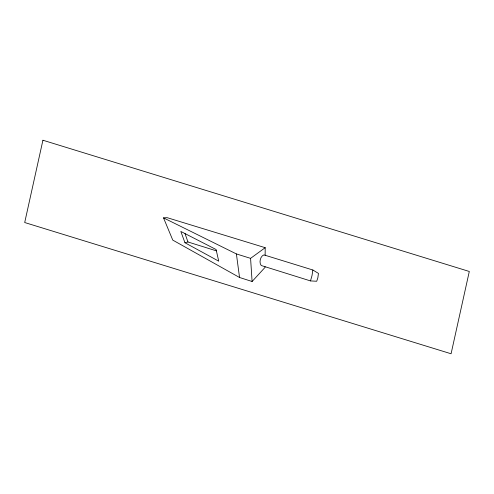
<?xml version="1.0" encoding="UTF-8"?>
<svg xmlns="http://www.w3.org/2000/svg" width="494" height="494" viewBox="0 0 494 494"><rect width="100%" height="100%" fill="white"/><g stroke="black" fill="none" stroke-linecap="round" stroke-linejoin="round"><path stroke-width="0.74" d="M265.068 266.711L265.062 267.359L252.101 281.494L239.541 277.486L172.764 240.103L163.526 217.873L167.083 217.65L265.198 247.685L265.142 255.268M163.526 217.873L236.398 253.935L250.582 258.35L265.198 247.685M184.954 242.745L218.731 261.165L216.076 249.513L180.829 231.439L184.954 242.745L187.955 241.974L216.384 250.853M312.85 269.996L312.017 275.541L310.491 280.913L316.71 281.253L317.852 277.789L318.432 273.553A17.63 4.292 17.4 0 0 318.408 273.373L312.85 269.996L263.944 254.898C260.313 255.991 258.739 262.746 261.246 265.519L310.485 280.913M185.028 233.594L187.955 241.974M236.398 253.935L239.541 277.486M250.582 258.35L252.101 281.494M42.922 140.234L24.7 222.528L451.078 353.766L469.3 271.472L42.922 140.234"/></g></svg>
